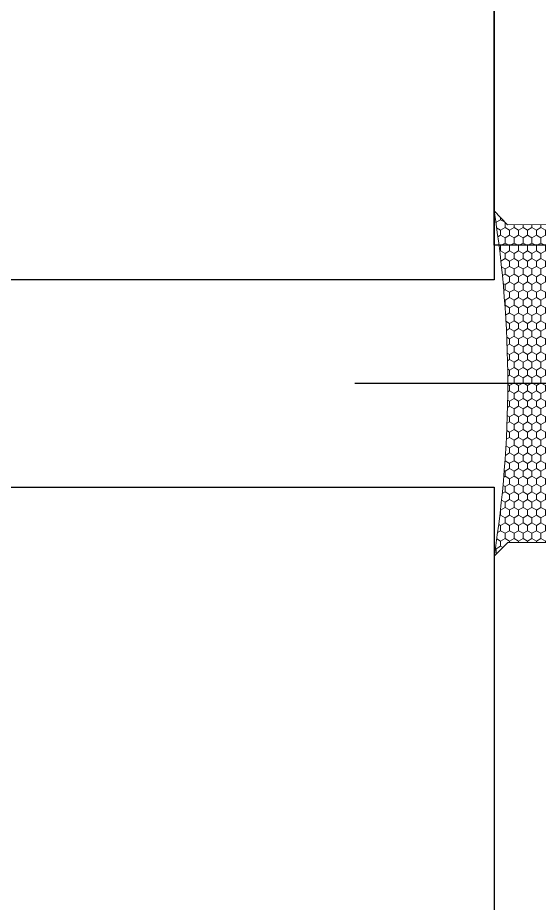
# Model space of a CAD drawing. Extents: x 58467 to 79089, y -33726 to -17391.
# Drawn here: x 68817.51 to 68821.29, y -19008.32 to -19001.92 of the extents above; entities that cross this region are included whole.
import ezdxf

# ---------------------------------------------------------------- set-up
doc = ezdxf.new("R2010")
doc.units = 0
doc.header["$LTSCALE"] = 100
doc.linetypes.add('DASHDOT2', pattern=[0.5, 0.25, -0.125, 0, -0.125])
for name, color, linetype, lineweight in [('ALD-aks', 1, 'DASHDOT2', 25), ('ALD-silikon', 5, 'Continuous', 20), ('ALD-tr.', 252, 'Continuous', 15)]:
    doc.layers.add(name, color=color, linetype=linetype, lineweight=lineweight)
doc.layers.add('Kompozit', color=122, linetype='Continuous')

# ---------------------------------------------------------------- blocks, each defined once
blk = doc.blocks.new('A$C56216D09')
at = {"layer": 'ALD-tr.'}
h = blk.add_hatch(dxfattribs=at)
h.set_pattern_fill('HONEY', color=256, scale=0.3, angle=-90.00000000000001)
h.set_pattern_definition([(270, (284.7610796474328, -5.858587417602394), (0.03247595264191644, -0.05625000000000002), [0.03750000000000001, -0.07500000000000001]), (29.99999999999998, (284.7610796474328, -5.858587417602394), (0.03247595264191647, 0.05624999999999997), [0.0374999999999998, -0.07499999999999961]), (329.9999999999999, (284.7610796474328, -5.858587417602394), (0.0649519052838329, -2.442148046268821e-17), [-0.075, 0.0375])])
edge = h.paths.add_edge_path()
edge.add_arc((93.40348002551036, -371.1863683772754), 0.04999999999993254, 123.54067721603329, 251.6819864852041, ccw=False)
edge.add_arc((93.16499870918051, -370.7654382994297), 0.4339290588409246, 299.0727756967127, 353.3878011253868)
edge.add_arc((103.6948711817386, -370.0364113540527), 10.12882982929807, 175.5891108670493, 184.4108891329507, ccw=False)
edge.add_arc((93.23434378233651, -369.3074846123855), 0.3651462973863119, 7.88086083808724, 67.1983117665063)
edge.add_arc((93.40348002550309, -368.9291991771788), 0.0499999999962315, 108.31801351610619, 236.45932279321948, ccw=False)
edge.add_arc((93.18887618491135, -376.6663882710563), 7.787195715251384, 88.53647489701204, 89.92528269600255)
edge.add_line((93.19903117555077, -368.8791991771795), (92.69749894639244, -368.8806773947435))
edge.add_line((92.69749894639244, -368.8806773947435), (92.60004138985823, -368.7805129763947))
edge.add_arc((84.75346230711148, -370.0297738676127), 7.945404714432471, -9.046187753018216, 9.046187753018216, ccw=False)
edge.add_line((92.60004138985823, -371.2790347588307), (92.69856317229278, -371.1805129763925))
edge.add_line((92.69856317229278, -371.1805129763925), (93.20604138984345, -371.1790347588249))
edge.add_arc((93.4654751202761, -370.6474281353658), 0.5915331458099092, 243.9867798819061, 262.4512400845721)
at = {"layer": 'ALD-aks'}
blk.add_line((109.7599497741758, -370.0290347588307), (91.59168992375635, -370.0290347588307), dxfattribs=at)
at = {"layer": 'ALD-silikon'}
blk.add_lwpolyline([(93.38776547875023, -371.2338347129262, -0.6257270105419066), (93.37585358228534, -371.1446936891007, 0.241533024143589), (93.59604138984287, -370.8154046436248, -0.03851129118052099), (93.59604138984287, -369.2574180644806, 0.264759722192602), (93.37585358228534, -368.9708738653571, -0.6257270105323341), (93.38776547874295, -368.8817328415316, 0.006059891368487496), (93.19903117555077, -368.8791991771795), (92.69749894639244, -368.8806773947435), (92.60004138985823, -368.7805129763947, -0.0791072804571008), (92.60004138985823, -371.2790347588307), (92.69856317229278, -371.1805129763925), (93.20604138984345, -371.1790347588249, 0.0807411774638119)], format="xyb", close=True, dxfattribs=at)
at = {"layer": 'Kompozit'}
for points in [[(5.424008122645319e-05, -211.1790348494324), (92.6000542400725, -211.1790348494324), (92.6000542400725, -369.2790348494345), (5.424008122645319e-05, -369.2790348494345)], [(5.367136327549815e-05, -370.7790348494345), (92.6000536713691, -370.7790348494345), (92.6000536713691, -545.0399607493055), (5.367136327549815e-05, -545.0399607493055)]]:
    blk.add_lwpolyline(points, close=True, dxfattribs=at)
blk.add_lwpolyline([(95.10004091618612, -369.029043664199), (92.60004138985096, -369.029043664199), (92.60005538162659, -211.1790348494324), (95.10001319544972, -211.1790344099027)], dxfattribs=at)

msp = doc.modelspace()

# ---------------------------------------------------------------- block references
msp.add_blockref('A$C56216D09', (68728.3576862645, -18634.53305735346, -1.30693724841984))

doc.saveas('drawing.dxf')
